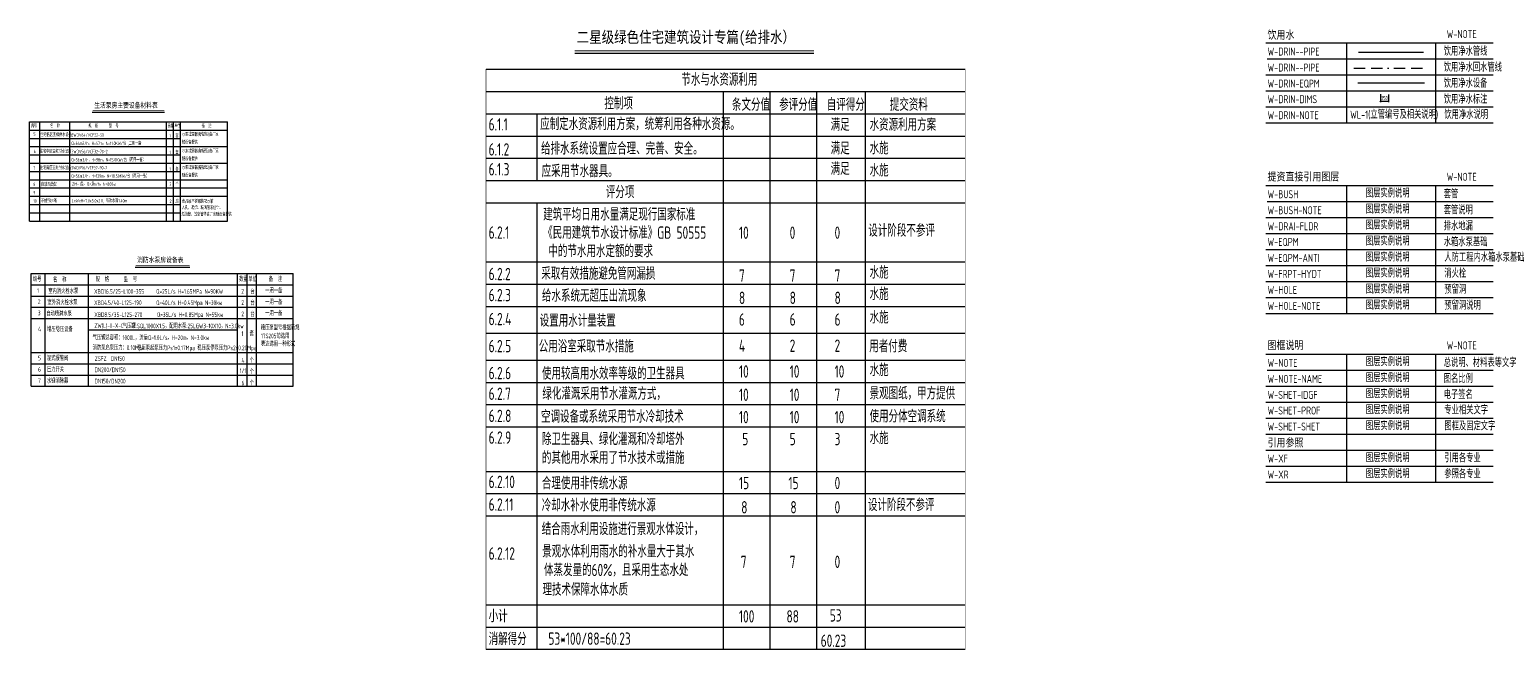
# Model space of a CAD drawing. Header units: millimetres. Extents: x -527844 to 417903, y -219119 to 112527.
# Drawn here: x 353346 to 417776, y -10784 to 16344 of the extents above; entities that cross this region are included whole.
import ezdxf

# ---------------------------------------------------------------- set-up
doc = ezdxf.new("R2010")
doc.units = ezdxf.units.MM
doc.header["$LTSCALE"] = 1000
doc.header["$MEASUREMENT"] = 0
doc.linetypes.add('BORDER', pattern=[1.75, 0.5, -0.25, 0.5, -0.25, 0, -0.25])
for name, color, linetype in [('W-BUSH', 231, 'Continuous'), ('W-BUSH-NOTE', 231, 'Continuous'), ('W-DRAI-FLDR', 50, 'Continuous'), ('W-DRIN-DIMS', 211, 'Continuous'), ('W-DRIN-EQPM', 210, 'Continuous'), ('W-DRIN-NOTE', 210, 'Continuous'), ('W-DRIN-PIPE', 3, 'Continuous'), ('W-DRIR-PIPE', 2, 'BORDER'), ('W-EQPM', 40, 'Continuous'), ('W-EQPM-ANTI', 40, 'Continuous'), ('W-FRPT-HYDT', 140, 'Continuous'), ('W-FRPT-NOTE', 60, 'Continuous'), ('W-HOLE', 231, 'Continuous'), ('W-HOLE-NOTE', 231, 'Continuous'), ('W-NOTE', 40, 'Continuous'), ('W-NOTE-NAME', 40, 'Continuous'), ('W-SHET-IDGF', 7, 'Continuous'), ('W-SHET-PROF', 40, 'Continuous'), ('W-SHET-SHET', 7, 'Continuous'), ('W-WSUP-NOTE', 40, 'Continuous'), ('W-XF', 7, 'Continuous'), ('W-XR', 7, 'Continuous')]:
    doc.layers.add(name, color=color, linetype=linetype)
doc.styles.add('TH-STYLE1', font='', dxfattribs={"width": 0.8})
doc.styles.add('TH-STYLE3', font='tssdeng.shx', dxfattribs={"width": 0.7, "bigfont": 'tssdchn.shx'})
doc.styles.get('TH-STYLE1').set_extended_font_data('STFangsong')
doc.dimstyles.new('TH-DIM50(修改)', dxfattribs={"dimscale": 50, "dimtxt": 3.5, "dimasz": 1, "dimexe": 1, "dimexo": 1, "dimgap": 0.8, "dimtad": 1, "dimdec": 0, "dimdsep": 46, "dimtxsty": 'TH-STYLE3', "dimblk1": 'ARCHTICK', "dimblk2": 'ARCHTICK', "dimsah": 1, "dimcen": -1, "dimclrd": 256, "dimclre": 256, "dimclrt": 256, "dimazin": 0, "dimtfac": 1, "dimtdec": 0, "dimtix": 1, "dimtmove": 2, "dimatfit": 0, "dimldrblk": 'ARCHTICK', "dimfxl": 0, "dimtolj": 1, "dimtzin": 0, "dimlwd": -1, "dimlwe": -1, "dimarcsym": 0})

# ---------------------------------------------------------------- blocks, each defined once
blk = doc.blocks.new('_ArchTick')
at = {"const_width": 0.5}
blk.add_lwpolyline([(-0.7, -0.7), (0.7, 0.7)], dxfattribs=at)
blk = doc.blocks.new('*D321')
at = {"layer": 'Defpoints', "color": 0, "transparency": 16777216}
for p in [(412431, 13560), (412781, 13554), (412781, 13212)]:
    blk.add_point(p, dxfattribs=at)
at = {"layer": 'W-DRIN-DIMS', "transparency": 16777216}
for p, q in [((412431, 13510), (412431, 13162)), ((412431, 13212), (412781, 13212)), ((412781, 13504), (412781, 13162))]:
    blk.add_line(p, q, dxfattribs=at)
at = {"layer": 'W-DRIN-DIMS', "transparency": 16777216, "xscale": 50, "yscale": 50, "zscale": 50, "rotation": 180}
blk.add_blockref('_ArchTick', (412431, 13212), dxfattribs=at)
at = {"layer": 'W-DRIN-DIMS', "transparency": 16777216, "xscale": 50, "yscale": 50, "zscale": 50}
blk.add_blockref('_ArchTick', (412781, 13212), dxfattribs=at)
at = {"layer": 'W-DRIN-DIMS', "transparency": 16777216, "insert": (412606, 13340), "char_height": 175, "attachment_point": 5, "style": 'TH-STYLE3'}
blk.add_mtext('\\A1;350', dxfattribs=at)
blk = doc.blocks.new('提资引用图层', base_point=(407419, 9518))
at = {"layer": 'Defpoints'}
for p, q in [((407419, 9518), (417362, 9518)), ((410952, 9518), (410952, 3918)), ((414845, 9518), (414845, 3918)), ((407477, 8818), (417362, 8818)), ((407419, 8118), (417362, 8118)), ((407419, 7418), (417362, 7418)), ((407419, 6718), (417362, 6718)), ((407419, 6018), (417362, 6018)), ((407419, 5318), (417362, 5318)), ((407419, 4618), (417362, 4618)), ((407419, 3918), (417362, 3918))]:
    blk.add_line(p, q, dxfattribs=at)
at = {"layer": 'W-BUSH', "style": 'TH-STYLE3', "width": 0.7}
for s, p in [('W-BUSH', (407498, 8959)), ('图层实例说明', (411798, 8997))]:
    blk.add_text(s, height=350, rotation=360, dxfattribs=at).set_placement(p)
at = {"layer": 'W-BUSH-NOTE', "style": 'TH-STYLE3', "width": 0.7}
for s, p in [('W-BUSH-NOTE', (407498, 8259)), ('图层实例说明', (411798, 8297))]:
    blk.add_text(s, height=350, rotation=360, dxfattribs=at).set_placement(p)
at = {"layer": 'W-DRAI-FLDR', "style": 'TH-STYLE3', "width": 0.7}
for s, p in [('W-DRAI-FLDR', (407498, 7559)), ('图层实例说明', (411798, 7597))]:
    blk.add_text(s, height=350, rotation=360, dxfattribs=at).set_placement(p)
at = {"layer": 'W-EQPM', "style": 'TH-STYLE3', "width": 0.7}
for s, p in [('W-EQPM', (407498, 6873)), ('图层实例说明', (411798, 6897))]:
    blk.add_text(s, height=350, rotation=360, dxfattribs=at).set_placement(p)
at = {"layer": 'W-EQPM-ANTI', "style": 'TH-STYLE3', "width": 0.7}
for s, p in [('W-EQPM-ANTI', (407498, 6173)), ('图层实例说明', (411798, 6197))]:
    blk.add_text(s, height=350, rotation=360, dxfattribs=at).set_placement(p)
at = {"layer": 'W-FRPT-HYDT', "style": 'TH-STYLE3', "width": 0.7}
for s, p in [('W-FRPT-HYDT', (407498, 5473)), ('图层实例说明', (411798, 5497))]:
    blk.add_text(s, height=350, rotation=360, dxfattribs=at).set_placement(p)
at = {"layer": 'W-HOLE', "style": 'TH-STYLE3', "width": 0.7}
for s, p in [('图层实例说明', (411798, 4797)), ('W-HOLE', (407498, 4773))]:
    blk.add_text(s, height=350, rotation=360, dxfattribs=at).set_placement(p)
at = {"layer": 'W-HOLE-NOTE', "style": 'TH-STYLE3', "width": 0.7}
for s, p in [('W-HOLE-NOTE', (407498, 4073)), ('图层实例说明', (411798, 4097))]:
    blk.add_text(s, height=350, rotation=360, dxfattribs=at).set_placement(p)
at = {"layer": 'W-NOTE'}
for s, style, width, p in [('提资直接引用图层', 'TH-STYLE1', 0.8, (407498, 9733)), ('W-NOTE', 'TH-STYLE3', 0.7, (415334, 9723)), ('套管', 'TH-STYLE3', 0.7, (415203, 8961)), ('套管说明', 'TH-STYLE3', 0.7, (415203, 8261)), ('排水地漏', 'TH-STYLE3', 0.7, (415203, 7561)), ('水箱水泵基础', 'TH-STYLE3', 0.7, (415203, 6861)), ('人防工程内水箱水泵基础', 'TH-STYLE3', 0.7, (415232, 6190)), ('消火栓', 'TH-STYLE3', 0.7, (415232, 5490)), ('预留洞', 'TH-STYLE3', 0.7, (415232, 4790)), ('预留洞说明', 'TH-STYLE3', 0.7, (415232, 4090))]:
    blk.add_text(s, height=350, dxfattribs=dict(at, style=style, width=width)).set_placement(p)
blk = doc.blocks.new('图框说明', base_point=(407419, 2141))
at = {"layer": 'Defpoints'}
for p, q in [((407419, 2141), (417362, 2141)), ((410952, 2141), (410952, -3459)), ((414845, 2141), (414845, -3459)), ((407477, 1441), (417362, 1441)), ((407419, 741), (417362, 741)), ((407419, 41), (417362, 41)), ((407419, -659), (417362, -659)), ((407419, -1359), (417362, -1359)), ((407419, -2059), (417362, -2059)), ((407419, -2759), (417362, -2759)), ((407419, -3459), (417362, -3459))]:
    blk.add_line(p, q, dxfattribs=at)
at = {"layer": 'W-NOTE'}
for s, style, width, p in [('图框说明', 'TH-STYLE1', 0.8, (407498, 2356)), ('W-NOTE', 'TH-STYLE3', 0.7, (415334, 2346)), ('总说明、材料表等文字', 'TH-STYLE3', 0.7, (415203, 1584)), ('图名比例', 'TH-STYLE3', 0.7, (415203, 884)), ('电子签名', 'TH-STYLE3', 0.7, (415203, 184)), ('专业相关文字', 'TH-STYLE3', 0.7, (415232, -487)), ('图框及固定文字', 'TH-STYLE3', 0.7, (415232, -1187)), ('引用参照', 'TH-STYLE1', 0.8, (407498, -1903)), ('引用各专业', 'TH-STYLE3', 0.7, (415232, -2587)), ('参照各专业', 'TH-STYLE3', 0.7, (415232, -3287))]:
    blk.add_text(s, height=350, dxfattribs=dict(at, style=style, width=width)).set_placement(p)
at = {"layer": 'W-NOTE', "style": 'TH-STYLE3', "width": 0.7}
for s, p in [('图层实例说明', (411798, 1620)), ('W-NOTE', (407498, 1582))]:
    blk.add_text(s, height=350, rotation=360, dxfattribs=at).set_placement(p)
at = {"layer": 'W-NOTE-NAME', "style": 'TH-STYLE3', "width": 0.7}
for s, p in [('图层实例说明', (411798, 920)), ('W-NOTE-NAME', (407498, 882))]:
    blk.add_text(s, height=350, rotation=360, dxfattribs=at).set_placement(p)
at = {"layer": 'W-SHET-IDGF', "style": 'TH-STYLE3', "width": 0.7}
for s, p in [('W-SHET-IDGF', (407498, 182)), ('图层实例说明', (411798, 220))]:
    blk.add_text(s, height=350, rotation=360, dxfattribs=at).set_placement(p)
at = {"layer": 'W-SHET-PROF', "style": 'TH-STYLE3', "width": 0.7}
for s, p in [('W-SHET-PROF', (407498, -503)), ('图层实例说明', (411798, -480))]:
    blk.add_text(s, height=350, rotation=360, dxfattribs=at).set_placement(p)
at = {"layer": 'W-SHET-SHET', "style": 'TH-STYLE3', "width": 0.7}
for s, p in [('W-SHET-SHET', (407498, -1203)), ('图层实例说明', (411798, -1180))]:
    blk.add_text(s, height=350, rotation=360, dxfattribs=at).set_placement(p)
at = {"layer": 'W-XF', "style": 'TH-STYLE3', "width": 0.7}
for s, p in [('W-XF', (407498, -2603)), ('图层实例说明', (411798, -2580))]:
    blk.add_text(s, height=350, rotation=360, dxfattribs=at).set_placement(p)
at = {"layer": 'W-XR', "style": 'TH-STYLE3', "width": 0.7}
for s, p in [('W-XR', (407498, -3303)), ('图层实例说明', (411798, -3280))]:
    blk.add_text(s, height=350, rotation=360, dxfattribs=at).set_placement(p)
blk = doc.blocks.new('消防水泵房设备表', base_point=(353417, 5669))
at = {"layer": 'W-FRPT-NOTE'}
for p, q in [((357973, 5945), (360358, 5945)), ((353417, 5669), (364876, 5669)), ((353417, 5669), (364876, 5669)), ((353417, 733), (353417, 5669)), ((353417, 5176), (364876, 5176)), ((354036, 733), (354036, 5669)), ((355930, 733), (355930, 5669)), ((362450, 733), (362450, 5669)), ((362862, 733), (362862, 5669)), ((363273, 733), (363273, 5669)), ((364876, 733), (364876, 5669)), ((353417, 4682), (364876, 4682)), ((353417, 4188), (364876, 4188)), ((353417, 3695), (364876, 3695)), ((355930, 3201), (362450, 3201)), ((355930, 3201), (362450, 3201)), ((353417, 2214), (364876, 2214)), ((353417, 1720), (364876, 1720)), ((353417, 1226), (364876, 1226)), ((353417, 733), (364876, 733))]:
    blk.add_line(p, q, dxfattribs=at)
at = {"layer": 'W-FRPT-NOTE', "const_width": 29.9}
blk.add_lwpolyline([(357986, 6010), (360353, 6010)], dxfattribs=at)
at = {"layer": 'W-FRPT-NOTE', "style": 'TH-STYLE1', "width": 0.8}
blk.add_text('消防水泵房设备表', height=225.8, rotation=0, dxfattribs=at).set_placement((358057, 6156))
at = {"layer": 'W-FRPT-NOTE', "style": 'TH-STYLE3', "width": 0.7}
for s, height, p in [('编号', 205.7, (353491, 5318)), ('名  称', 205.7, (354375, 5290)), ('规  格      型  号', 205.7, (356243, 5308)), ('数量', 205.7, (362516, 5318)), ('单位', 205.7, (362920, 5318)), ('备  注', 205.7, (363811, 5318)), ('1', 206, (353680, 4820)), ('2', 206, (353714, 4334)), ('室外消火栓水泵', 205.7, (354134, 4299)), ('室内消火栓水泵', 205.7, (354169, 4792)), ('XBD16.5/25-L100-355     Q=25L/s H=1.65MPa N=90KW', 205.7, (356174, 4779)), ('2', 206, (362615, 4786)), ('台', 206, (363006, 4767)), ('一用一备', 205.7, (363658, 4813)), ('一用一备', 205.7, (363658, 4319)), ('3', 206, (353714, 3840)), ('自动喷淋水泵', 205.7, (354077, 3806)), ('XBD4.5/40-L125-190      Q=40L/s H=0.45Mpa N=30kw ', 205.7, (356174, 4286)), ('XBD8.5/35-L125-270      Q=35L/s H=0.85Mpa N=55kw', 205.7, (356184, 3767)), ('2', 206, (362615, 4293)), ('2', 206, (362615, 3799)), ('台', 206, (363006, 4273)), ('台', 206, (363006, 3780)), ('一用一备', 205.7, (363658, 3825)), ('4', 206, (353724, 3135)), ('增压稳压设备', 205.7, (354117, 3126)), ('ZW(L)-II-X-C', 205.7, (356188, 3283)), ('气压罐:SQL1000X1.5，配用水泵:25LGW3-10X10，N=3.0kw', 205.7, (357429, 3271)), ('稳压泵型号根据新规', 205.7, (363467, 3194)), ('气压罐总容积：1000L，流量Q=1.0L/s，H=20m，N=3.0kw', 205.7, (356109, 2758)), ('1', 206, (362620, 2931)), ('套', 206, (362975, 2931)), ('17S205范选用', 205.7, (363470, 2834)), ('表达选用一种形式', 205.7, (363470, 2487)), ('5', 206, (353724, 1866)), ('湿式报警阀', 205.7, (354108, 1858)), ('消防泵启泵压力：0.10Mpa', 205.7, (356106, 2320)), ('ZSFZ', 205.7, (356202, 1844)), ('DN150', 205.7, (356908, 1844)), ('稳压泵起泵压力Ps1=0.17Mpa 稳压泵停泵压力Ps2=0.20Mpa', 205.7, (358058, 2311)), ('4', 206, (362620, 1762)), ('个', 206, (362975, 1762)), ('6', 206, (353724, 1372)), ('压力开关', 205.7, (354108, 1365)), ('DN200/DN150', 205.7, (356195, 1350)), ('1/1', 205.7, (362544, 1311)), ('个', 206, (362975, 1268)), ('7', 206, (353724, 878)), ('水锤消除器', 205.7, (354108, 871)), ('DN150/DN200', 205.7, (356195, 857)), ('6', 206, (362620, 774)), ('个', 206, (362975, 774))]:
    blk.add_text(s, height=height, dxfattribs=at).set_placement(p)
blk = doc.blocks.new('生活泵房主要设备材料表', base_point=(354171, 13002))
at = {"layer": 'W-WSUP-NOTE'}
for p, q in [((354171, 13002), (362829, 13002)), ((354171, 13002), (362829, 13002)), ((354171, 8658), (354171, 13002)), ((354624, 8658), (354624, 13002)), ((355931, 8658), (355931, 13002)), ((356918, 13423), (360075, 13423)), ((360170, 8658), (360170, 13002)), ((360471, 8658), (360471, 13002)), ((360773, 8658), (360773, 13002)), ((362829, 8658), (362829, 13002)), ((354171, 12640), (362829, 12640)), ((354171, 12640), (362829, 12640)), ((354171, 12278), (360773, 12278)), ((354171, 11916), (362829, 11916)), ((354171, 11916), (362829, 11916)), ((354171, 11916), (362829, 11916)), ((354171, 11554), (360773, 11554)), ((354171, 11192), (362829, 11192)), ((354171, 11192), (362829, 11192)), ((354171, 11192), (362829, 11192)), ((354171, 11192), (362829, 11192)), ((354171, 10830), (360773, 10830)), ((354171, 10468), (362829, 10468)), ((354171, 10468), (362829, 10468)), ((354171, 10106), (362829, 10106)), ((354171, 9744), (362829, 9744)), ((354171, 9382), (360773, 9382)), ((354171, 9020), (360773, 9020)), ((354171, 8658), (362829, 8658))]:
    blk.add_line(p, q, dxfattribs=at)
at = {"layer": 'W-WSUP-NOTE', "const_width": 29.9}
blk.add_lwpolyline([(356931, 13488), (360070, 13488)], dxfattribs=at)
at = {"layer": 'W-WSUP-NOTE', "style": 'TH-STYLE1', "width": 0.8}
blk.add_text('生活泵房主要设备材料表', height=225.81, rotation=0, dxfattribs=at).set_placement((357002, 13613))
at = {"layer": 'W-WSUP-NOTE', "style": 'TH-STYLE3', "width": 0.7}
for s, height, p in [('编号', 150.8, (354225, 12745)), ('名  称', 150.8, (355075, 12745)), ('规  格      型  号', 150.85, (356746, 12745)), ('数量', 150.8, (360218, 12745)), ('单位', 150.8, (360514, 12745)), ('备  注', 150.8, (361703, 12745)), ('5', 151, (354347, 12385)), ('住宅低区变频供水设备 ', 150.85, (354647, 12358)), ('3WDV64/VCF32-50', 150.85, (356008, 12349)), ('1', 151, (360294, 12309)), ('套', 151, (360554, 12309)), ('水泵减震器(隔振垫)由厂家', 150.85, (360845, 12375)), ('6', 151, (354354, 11631)), ('住宅中区变频供水设备 ', 150.85, (354627, 11634)), ('Q=64m3/h，H=67m，N=11.0KW/台 ,二用一备', 150.85, (356003, 11987)), ('3WDV56/VCF32-70-2 ', 150.85, (356008, 11625)), ('1', 151, (360294, 11584)), ('套', 151, (360554, 11584)), ('水泵减震器(隔振垫)由厂家', 150.85, (360845, 11651)), ('随设备提供', 150.8, (360845, 12033)), ('7', 151, (354347, 10912)), ('住宅高区变频供水设备 ', 150.85, (354627, 10910)), ('3WDV56/VCF32-90-2 ', 150.85, (355995, 10915)), ('Q=56m3/h，H=98m，N=15.0KW/台（两用一备）', 150.85, (356003, 11263)), ('1', 151, (360294, 10860)), ('套', 151, (360554, 10860)), ('水泵减震器(隔振垫)由厂家', 150.85, (360845, 10927)), ('随设备提供', 150.8, (360845, 11309)), ('8', 151, (354340, 10188)), ('自洁灭菌仪', 150.8, (354675, 10188)), ('Q=56m3/h，H=129m，N=18.50KW/台（两用一备）', 150.85, (356003, 10553)), ('ZM-II型，Q=2m/h，N=800w', 150.85, (356033, 10200)), ('3', 151, (356896, 10255)), ('3', 151, (360294, 10195)), ('个', 151, (360554, 10192)), ('随设备提供', 150.8, (360845, 10585)), ('9', 151, (354340, 9826)), ('10', 150.8, (354340, 9464)), ('不锈钢水箱', 150.8, (354675, 9464)), ('LxWxH=7.0x5.0x2.0, 有效水深1.40m', 150.85, (356024, 9471)), ('2', 151, (360301, 9449)), ('座', 151, (360561, 9449)), ('溢流管、放空管等由厂家随设备提供', 150.85, (360822, 8878)), ('人孔、爬梯、玻璃管液位计、', 150.85, (360832, 9171)), ('食品级不锈钢装配水箱', 150.8, (360842, 9444))]:
    blk.add_text(s, height=height, dxfattribs=at).set_placement(p)
blk = doc.blocks.new('二星级绿色住宅建筑设计专篇(给排水）')
at = {"layer": 'W-NOTE', "ltscale": 10}
blk.add_line((0, 0), (20954, 0), dxfattribs=at)
at = {"layer": 'W-NOTE'}
for p, q in [((0, -973), (20954, -973)), ((10366, -973), (10366, -25374)), ((12409, -973), (12409, -25374)), ((14452, -973), (14452, -25374)), ((16577, -973), (16577, -25374)), ((0, -1946), (20954, -1946)), ((2229, -4865), (2229, -1946)), ((0, -2919), (20954, -2919)), ((0, -3892), (20954, -3892)), ((0, -4865), (20954, -4865)), ((0, -5838), (20954, -5838)), ((2229, -25374), (2229, -5838)), ((0, -8426), (20954, -8426)), ((0, -9399), (20954, -9399)), ((0, -10372), (20954, -10372)), ((0, -11549), (20954, -11549)), ((0, -12725), (20954, -12725)), ((0, -13698), (20954, -13698)), ((0, -14671), (20954, -14671)), ((0, -15644), (20954, -15644)), ((0, -17590), (20954, -17590)), ((0, -18563), (20954, -18563)), ((0, -19536), (20954, -19536)), ((0, -23428), (20954, -23428)), ((0, -24401), (20954, -24401)), ((0, -25374), (20954, -25374))]:
    blk.add_line(p, q, dxfattribs=at)
at = {"layer": 'W-NOTE', "const_width": 24}
for points in [[(20954, -973), (0, -973), (0, 0), (20954, 0)], [(0, -973), (20954, -973), (20954, -25374), (0, -25374)]]:
    blk.add_lwpolyline(points, close=True, dxfattribs=at)
at = {"layer": 'W-NOTE-NAME'}
blk.add_line((3881, 706), (14335, 706), dxfattribs=at)
at = {"layer": 'W-NOTE-NAME', "const_width": 40}
blk.add_lwpolyline([(3881, 810), (14335, 810)], dxfattribs=at)
at = {"layer": 'W-NOTE'}
for s, height, style, width, p in [('二星级绿色住宅建筑设计专篇(给排水）', 500, 'TH-STYLE1', 0.8, (3963, 1159)), ('节水与水资源利用', 540, 'TH-STYLE3', 0.7, (8539, -715)), ('控制项', 540, 'TH-STYLE3', 0.7, (5174, -1761)), ('条文分值', 540, 'TH-STYLE3', 0.7, (10753, -1816)), ('参评分值', 540, 'TH-STYLE3', 0.7, (12820, -1816)), ('自评得分', 540, 'TH-STYLE3', 0.7, (14902, -1816)), ('提交资料', 540, 'TH-STYLE3', 0.7, (17658, -1816)), ('6.1.1', 540, 'TH-STYLE3', 0.7, (112, -2680)), ('应制定水资源利用方案，统筹利用各种水资源。', 540, 'TH-STYLE3', 0.7, (2365, -2661)), ('满足', 540, 'TH-STYLE3', 0.7, (15070, -2692)), ('水资源利用方案', 540, 'TH-STYLE3', 0.7, (16773, -2692)), ('给排水系统设置应合理、完善、安全。', 540, 'TH-STYLE3', 0.7, (2404, -3735)), ('满足', 540, 'TH-STYLE3', 0.7, (15070, -3725)), ('水施', 540, 'TH-STYLE3', 0.7, (16773, -3717)), ('6.1.2', 540, 'TH-STYLE3', 0.7, (112, -3776)), ('6.1.3', 540, 'TH-STYLE3', 0.7, (112, -4644)), ('应采用节水器具。', 540, 'TH-STYLE3', 0.7, (2426, -4720)), ('满足', 540, 'TH-STYLE3', 0.7, (15070, -4623)), ('水施', 540, 'TH-STYLE3', 0.7, (16773, -4690)), ('评分项', 540, 'TH-STYLE3', 0.7, (5238, -5640)), ('建筑平均日用水量满足现行国家标准', 540, 'TH-STYLE3', 0.7, (2497, -6618)), ('6.2.1', 540, 'TH-STYLE3', 0.7, (112, -7412)), ('《民用建筑节水设计标准》GB 50555', 540, 'TH-STYLE3', 0.7, (2497, -7417)), ('10', 540, 'TH-STYLE3', 0.7, (11059, -7419)), ('0', 540, 'TH-STYLE3', 0.7, (13277, -7419)), ('0', 540, 'TH-STYLE3', 0.7, (15241, -7419)), ('设计阶段不参评', 540, 'TH-STYLE3', 0.7, (16718, -7324)), (' 中的节水用水定额的要求', 540, 'TH-STYLE3', 0.7, (2497, -8221)), ('6.2.2', 540, 'TH-STYLE3', 0.7, (112, -9226)), ('采取有效措施避免管网漏损', 540, 'TH-STYLE3', 0.7, (2414, -9202)), ('7', 540, 'TH-STYLE3', 0.7, (11059, -9295)), ('7', 540, 'TH-STYLE3', 0.7, (13277, -9295)), ('7', 540, 'TH-STYLE3', 0.7, (15241, -9295)), ('水施', 540, 'TH-STYLE3', 0.7, (16773, -9156)), ('6.2.3', 540, 'TH-STYLE3', 0.7, (112, -10150)), ('给水系统无超压出流现象', 540, 'TH-STYLE3', 0.7, (2444, -10173)), ('水施', 540, 'TH-STYLE3', 0.7, (16773, -10096)), ('8', 540, 'TH-STYLE3', 0.7, (11059, -10268)), ('8', 540, 'TH-STYLE3', 0.7, (13277, -10268)), ('8', 540, 'TH-STYLE3', 0.7, (15241, -10268)), ('6.2.4', 540, 'TH-STYLE3', 0.7, (112, -11196)), ('设置用水计量装置', 540, 'TH-STYLE3', 0.7, (2346, -11263)), ('6', 540, 'TH-STYLE3', 0.7, (11059, -11217)), ('6', 540, 'TH-STYLE3', 0.7, (13277, -11217)), ('6', 540, 'TH-STYLE3', 0.7, (15241, -11217)), ('水施', 540, 'TH-STYLE3', 0.7, (16773, -11120)), ('6.2.5', 540, 'TH-STYLE3', 0.7, (112, -12382)), ('公用浴室采取节水措施', 540, 'TH-STYLE3', 0.7, (2303, -12390)), ('4', 540, 'TH-STYLE3', 0.7, (11059, -12362)), ('2', 540, 'TH-STYLE3', 0.7, (13277, -12362)), ('2', 540, 'TH-STYLE3', 0.7, (15241, -12362)), ('用者付费', 540, 'TH-STYLE3', 0.7, (16758, -12381)), ('水施', 540, 'TH-STYLE3', 0.7, (16773, -13420)), ('6.2.6', 540, 'TH-STYLE3', 0.7, (112, -13560)), ('使用较高用水效率等级的卫生器具', 540, 'TH-STYLE3', 0.7, (2445, -13575)), ('10', 540, 'TH-STYLE3', 0.7, (11059, -13491)), ('10', 540, 'TH-STYLE3', 0.7, (13277, -13491)), ('10', 540, 'TH-STYLE3', 0.7, (15241, -13491)), ('6.2.7', 540, 'TH-STYLE3', 0.7, (112, -14465)), ('绿化灌溉采用节水灌溉方式，', 540, 'TH-STYLE3', 0.7, (2461, -14458)), ('10', 540, 'TH-STYLE3', 0.7, (11059, -14509)), ('10', 540, 'TH-STYLE3', 0.7, (13277, -14509)), ('7', 540, 'TH-STYLE3', 0.7, (15241, -14509)), ('景观图纸，甲方提供', 540, 'TH-STYLE3', 0.7, (16773, -14443)), ('6.2.8', 540, 'TH-STYLE3', 0.7, (112, -15432)), ('空调设备或系统采用节水冷却技术', 540, 'TH-STYLE3', 0.7, (2404, -15462)), ('10', 540, 'TH-STYLE3', 0.7, (11059, -15487)), ('10', 540, 'TH-STYLE3', 0.7, (13277, -15487)), ('10', 540, 'TH-STYLE3', 0.7, (15241, -15487)), ('使用分体空调系统', 540, 'TH-STYLE3', 0.7, (16773, -15449)), ('6.2.9', 540, 'TH-STYLE3', 0.7, (112, -16382)), ('除卫生器具、绿化灌溉和冷却塔外', 540, 'TH-STYLE3', 0.7, (2442, -16444)), ('5', 540, 'TH-STYLE3', 0.7, (11205, -16448)), ('5', 540, 'TH-STYLE3', 0.7, (13277, -16448)), ('3', 540, 'TH-STYLE3', 0.7, (15241, -16448)), ('水施', 540, 'TH-STYLE3', 0.7, (16773, -16399)), ('的其他用水采用了节水技术或措施', 540, 'TH-STYLE3', 0.7, (2442, -17261)), ('6.2.10', 540, 'TH-STYLE3', 0.7, (112, -18320)), ('合理使用非传统水源', 540, 'TH-STYLE3', 0.7, (2441, -18377)), ('15', 540, 'TH-STYLE3', 0.7, (11059, -18371)), ('15', 540, 'TH-STYLE3', 0.7, (13225, -18371)), ('0', 540, 'TH-STYLE3', 0.7, (15241, -18371)), ('6.2.11', 540, 'TH-STYLE3', 0.7, (112, -19312)), ('冷却水补水使用非传统水源', 540, 'TH-STYLE3', 0.7, (2434, -19341)), ('8', 540, 'TH-STYLE3', 0.7, (11159, -19432)), ('8', 540, 'TH-STYLE3', 0.7, (13310, -19432)), ('0', 540, 'TH-STYLE3', 0.7, (15241, -19432)), ('设计阶段不参评', 540, 'TH-STYLE3', 0.7, (16700, -19326)), ('结合雨水利用设施进行景观水体设计，', 540, 'TH-STYLE3', 0.7, (2434, -20378)), ('6.2.12', 540, 'TH-STYLE3', 0.7, (112, -21455)), ('景观水体利用雨水的补水量大于其水', 540, 'TH-STYLE3', 0.7, (2456, -21359)), ('体蒸发量的60%%%，且采用生态水处', 540, 'TH-STYLE3', 0.7, (2533, -22175)), ('7', 540, 'TH-STYLE3', 0.7, (11141, -21818)), ('7', 540, 'TH-STYLE3', 0.7, (13281, -21818)), ('0', 540, 'TH-STYLE3', 0.7, (15241, -21818)), ('理技术保障水体水质', 540, 'TH-STYLE3', 0.7, (2465, -23027)), ('小计', 540, 'TH-STYLE3', 0.7, (112, -24191)), ('100', 540, 'TH-STYLE3', 0.7, (11059, -24205)), ('88', 540, 'TH-STYLE3', 0.7, (13139, -24205)), ('53', 540, 'TH-STYLE3', 0.7, (15034, -24162)), ('消解得分', 540, 'TH-STYLE3', 0.7, (112, -25192)), ('53*100/88=60.23', 540, 'TH-STYLE3', 0.7, (2724, -25180)), ('60.23', 540, 'TH-STYLE3', 0.7, (14636, -25270))]:
    blk.add_text(s, height=height, dxfattribs=dict(at, style=style, width=width)).set_placement(p)
blk = doc.blocks.new('饮用水系统', base_point=(407418.9, 15762.1))
at = {"layer": 'Defpoints'}
for p, q in [((407418.9, 15762.1), (417361.9, 15762.1)), ((410951.8, 15762.1), (410951.8, 12262.1)), ((414845, 15762.1), (414845, 12262.1)), ((407476.9, 15062.1), (417361.9, 15062.1)), ((407418.9, 14362.1), (417361.9, 14362.1)), ((407418.9, 13662.1), (417361.9, 13662.1)), ((407418.9, 12962.1), (417361.9, 12962.1)), ((407418.9, 12262.1), (417361.9, 12262.1))]:
    blk.add_line(p, q, dxfattribs=at)
at = {"layer": 'W-DRIN-EQPM'}
blk.add_line((411448.6, 14010.9), (414363.1, 14010.9), dxfattribs=at)
at = {"layer": 'W-DRIN-PIPE'}
blk.add_line((411473.4, 15353.7), (414323.1, 15353.7), dxfattribs=at)
at = {"layer": 'W-DRIR-PIPE'}
blk.add_line((411273.1, 14653.7), (414323.1, 14653.7), dxfattribs=at)
at = {"layer": 'W-DRIN-DIMS', "style": 'TH-STYLE3', "width": 0.7}
blk.add_text('W-DRIN-DIMS', height=350, dxfattribs=at).set_placement((407497.7, 13117.5))
at = {"layer": 'W-DRIN-EQPM', "style": 'TH-STYLE3', "width": 0.7}
blk.add_text('W-DRIN-EQPM', height=350, dxfattribs=at).set_placement((407497.7, 13802.6))
at = {"layer": 'W-DRIN-NOTE', "style": 'TH-STYLE3', "width": 0.7}
for s, p in [('W-DRIN-NOTE', (407497.7, 12417.5)), ('WL-1(立管编号及相关说明)', (411111.9, 12440.7))]:
    blk.add_text(s, height=350, rotation=360, dxfattribs=at).set_placement(p)
at = {"layer": 'W-DRIN-PIPE', "style": 'TH-STYLE3', "width": 0.7}
blk.add_text('W-DRIN--PIPE', height=350, dxfattribs=at).set_placement((407497.7, 15202.6))
at = {"layer": 'W-DRIR-PIPE', "style": 'TH-STYLE3', "width": 0.7}
blk.add_text('W-DRIN--PIPE', height=350, dxfattribs=at).set_placement((407497.7, 14502.6))
at = {"layer": 'W-NOTE'}
for s, style, width, p in [('饮用水', 'TH-STYLE1', 0.8, (407497.7, 15935.2)), ('W-NOTE', 'TH-STYLE3', 0.7, (415333.6, 15966.9)), ('饮用净水管线', 'TH-STYLE3', 0.7, (415203.1, 15205.5)), ('饮用净水回水管线', 'TH-STYLE3', 0.7, (415203.1, 14505.5)), ('饮用净水设备', 'TH-STYLE3', 0.7, (415203.1, 13805.5)), ('饮用净水标注', 'TH-STYLE3', 0.7, (415203.1, 13105.5)), ('饮用净水说明', 'TH-STYLE3', 0.7, (415231.8, 12434.2))]:
    blk.add_text(s, height=350, dxfattribs=dict(at, style=style, width=width)).set_placement(p)
at = {"layer": 'W-DRIN-DIMS'}
dim = blk.add_linear_dim(base=(412781.1, 13212.2), p1=(412431, 13560), p2=(412781.1, 13554.2), dimstyle='TH-DIM50(修改)', dxfattribs=at)
dim.commit()
dim.dimension.update_dxf_attribs({"geometry": '*D321', "text_midpoint": (412606.1, 13339.7)})

msp = doc.modelspace()

# ---------------------------------------------------------------- block references
at = {"layer": 'W-BUSH', "linetype": 'Continuous'}
msp.add_blockref('提资引用图层', (407418.9, 9518.09), dxfattribs=at)
at = {"layer": 'W-DRIN-EQPM', "linetype": 'Continuous'}
for name, p in [('二星级绿色住宅建筑设计专篇(给排水）', (373318.38, 14601.72)), ('饮用水系统', (407418.9, 15762.11))]:
    msp.add_blockref(name, p, dxfattribs=at)
at = {"layer": 'W-NOTE', "linetype": 'Continuous'}
for name, p in [('生活泵房主要设备材料表', (353345.74, 12304.53)), ('消防水泵房设备表', (353417.36, 5669.44)), ('图框说明', (407418.9, 2141.11))]:
    msp.add_blockref(name, p, dxfattribs=at)

doc.saveas('drawing.dxf')
